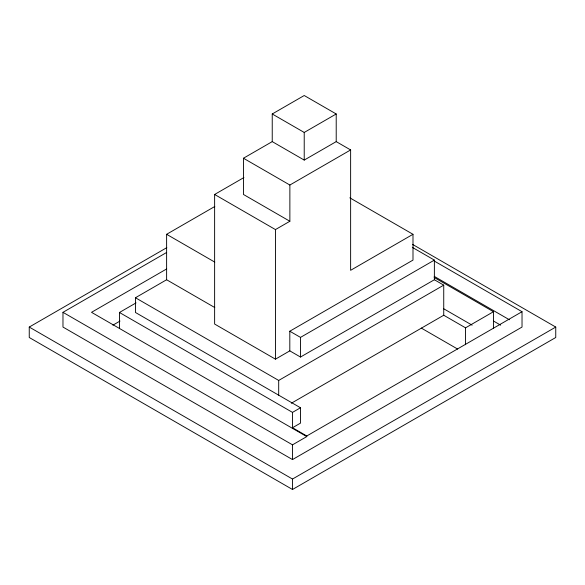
<?xml version="1.0" encoding="UTF-8"?>
<svg xmlns="http://www.w3.org/2000/svg" width="585" height="585" viewBox="0 0 585 585"><rect width="100%" height="100%" fill="white"/><g stroke="black" fill="none" stroke-linecap="round" stroke-linejoin="round"><path stroke-width="0.88" d="M272.237 141.621L272.237 113.98L304.222 95.516L336.214 113.98L336.214 141.621L304.222 160.085L272.237 141.621L243.455 158.235L243.455 194.469L289.867 221.262L289.867 185.028L350.627 149.943L350.627 270.314L412.995 234.3L412.995 260.098L289.809 331.22L289.809 350.868L275.447 359.161L214.622 324.046L214.622 194.469L243.908 177.562M272.237 113.98L304.222 132.451L336.214 113.98M214.775 307.549L166.615 279.747L166.615 234.3L214.79 206.49M412.659 244.45L555.75 327.059L555.75 337.501L292.5 489.484L29.25 337.501L29.25 327.059L166.805 247.645M434.187 260.99L522.025 311.71L522.025 327.059L292.5 459.576L62.975 327.059L62.975 312.324L166.652 252.457M166.688 268.924L91.523 312.324L306.774 436.593L306.774 435.979L522.025 311.71M306.774 435.979L292.5 427.737L300.5 423.123L300.5 407.767L135.449 312.478L135.449 297.743L166.615 279.747M119.457 328.448L119.457 312.478L136.049 302.898M214.622 194.469L275.447 229.583L289.867 221.262M112.883 325.165L120.005 321.055M289.809 331.22L300.5 337.391L434.377 260.098L434.377 279.747L300.5 357.04L289.809 350.868M135.449 297.743L278.694 380.44L443.737 285.151L443.737 315.242L291.323 403.24M119.457 312.478L292.5 412.388L300.5 407.767M443.737 315.242L465.543 327.834L493.477 311.71L493.477 328.609M62.975 312.324L292.5 444.841L306.774 436.593M29.25 327.059L292.5 479.049L555.75 327.059M336.214 141.621L350.627 149.943M349.823 197.832L412.995 234.3M412.323 247.367L434.377 260.098M243.455 158.235L289.867 185.028M434.187 276.347L509.367 319.746M434.136 277.444L493.477 311.71M434.377 279.747L443.737 285.151M493.543 321.055L500.665 325.165M443.627 308.719L472.117 325.165M421.295 328.083L457.638 349.062M166.615 234.3L214.775 262.109M465.543 327.834L465.543 344.733M304.222 132.451L304.222 160.085M300.5 337.391L300.5 357.04M292.5 412.388L292.5 428.352M292.5 444.841L292.5 459.576M292.5 479.049L292.5 489.484M278.694 380.44L278.694 395.182M275.447 229.583L275.447 359.161"/></g></svg>
